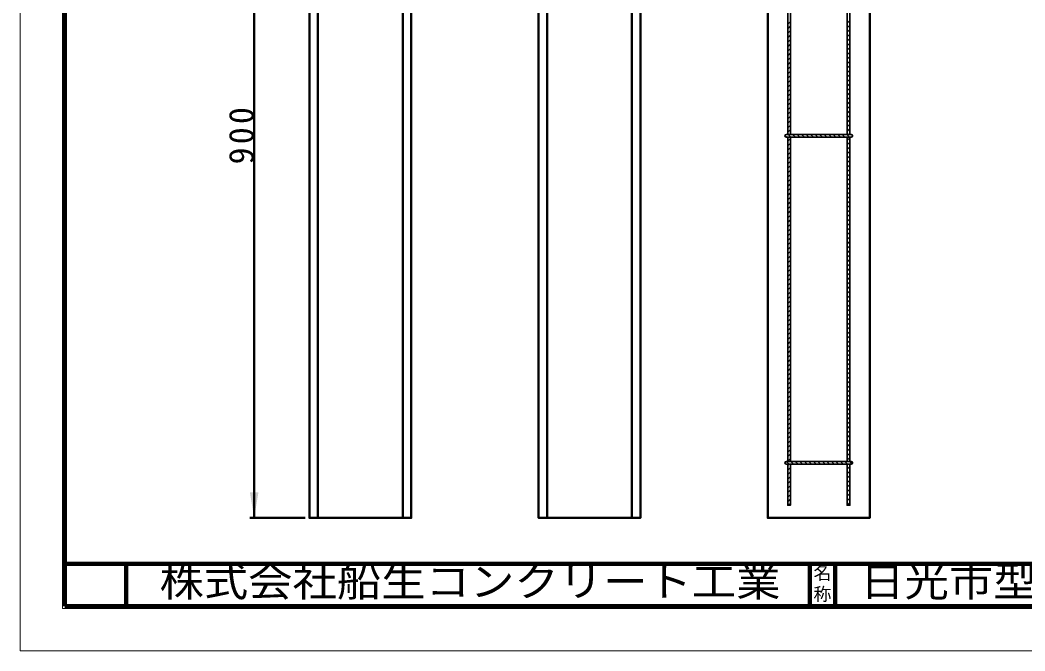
# Model space of a CAD drawing. Units: millimetres, scale not verified. Extents: x -2102 to 2102, y -1485 to 1485.
# Drawn here: x -2102 to 264, y -1485 to 0 of the extents above; entities that cross this region are included whole.
import ezdxf
from ezdxf.enums import TextEntityAlignment as Align

# ---------------------------------------------------------------- set-up
doc = ezdxf.new("R2010")
doc.units = ezdxf.units.MM
doc.header["$LTSCALE"] = 5
doc.layers.add('0-0_V-nasSTD', color=7, linetype='Continuous', lineweight=50)
doc.layers.add('0-1_0', color=7, linetype='Continuous', lineweight=100)
doc.styles.add('ＭＳ ゴシック', font='')
doc.styles.get('ＭＳ ゴシック').set_extended_font_data('MS Gothic')

msp = doc.modelspace()

# ---------------------------------------------------------------- linework, layer by layer
at = {"layer": '0-0_V-nasSTD', "lineweight": 100}
for p, q in [((-1997.5, 1380), (-1997.5, -1380)), ((-1852.5, -1280), (-1852.5, -1380)), ((-242.5, -1280), (-242.5, -1380)), ((-182.5, -1280), (-182.5, -1380)), ((-1997.5, -1380), (1997.5, -1380))]:
    msp.add_line(p, q, dxfattribs=at)
at = {"layer": '0-0_V-nasSTD'}
for p, q in [((-1551.144, 627.982), (-1551.144, -1172.018)), ((-1401.144, 627.982), (-1401.144, -1172.018)), ((-1201.144, 627.982), (-1201.144, -1172.018)), ((-861.144, 627.982), (-861.144, -1172.018)), ((-661.144, 627.982), (-661.144, -1172.018)), ((-1561.144, -1172.018), (-1431.144, -1172.018))]:
    msp.add_line(p, q, dxfattribs=at)
at = {"layer": '0-0_V-nasSTD', "lineweight": 35}
for p, q in [((-294.344, -268.818), (-294.344, 494.782)), ((-287.944, 494.782), (-287.944, -268.818)), ((-154.344, -268.818), (-154.344, 494.782)), ((-147.944, 494.782), (-147.944, -268.818)), ((-294.344, -9.353), (-287.944, -2.953)), ((-294.344, -19.959), (-287.944, -13.559)), ((-154.344, -7.238), (-147.944, -0.838)), ((-154.344, -17.845), (-147.944, -11.445)), ((-154.344, -28.452), (-147.944, -22.052)), ((-294.344, -30.566), (-287.944, -24.166)), ((-294.344, -41.172), (-287.944, -34.772)), ((-294.344, -51.779), (-287.944, -45.379)), ((-154.344, -39.058), (-147.944, -32.658)), ((-154.344, -49.665), (-147.944, -43.265)), ((-294.344, -62.386), (-287.944, -55.986)), ((-294.344, -72.992), (-287.944, -66.592)), ((-154.344, -60.271), (-147.944, -53.871)), ((-154.344, -70.878), (-147.944, -64.478)), ((-294.344, -83.599), (-287.944, -77.199)), ((-294.344, -94.205), (-287.944, -87.805)), ((-154.344, -81.485), (-147.944, -75.085)), ((-154.344, -92.091), (-147.944, -85.691)), ((-294.344, -104.812), (-287.944, -98.412)), ((-294.344, -115.419), (-287.944, -109.019)), ((-154.344, -102.698), (-147.944, -96.298)), ((-154.344, -113.304), (-147.944, -106.904)), ((-154.344, -123.911), (-147.944, -117.511)), ((-294.344, -126.025), (-287.944, -119.625)), ((-294.344, -136.632), (-287.944, -130.232)), ((-294.344, -147.238), (-287.944, -140.838)), ((-154.344, -134.518), (-147.944, -128.118)), ((-154.344, -145.124), (-147.944, -138.724)), ((-294.344, -157.845), (-287.944, -151.445)), ((-294.344, -168.452), (-287.944, -162.052)), ((-154.344, -155.731), (-147.944, -149.331)), ((-154.344, -166.337), (-147.944, -159.937)), ((-294.344, -179.058), (-287.944, -172.658)), ((-294.344, -189.665), (-287.944, -183.265)), ((-154.344, -176.944), (-147.944, -170.544)), ((-154.344, -187.551), (-147.944, -181.151)), ((-294.344, -200.271), (-287.944, -193.871)), ((-294.344, -210.878), (-287.944, -204.478)), ((-154.344, -198.157), (-147.944, -191.757)), ((-154.344, -208.764), (-147.944, -202.364)), ((-154.344, -219.37), (-147.944, -212.97)), ((-294.344, -221.485), (-287.944, -215.085)), ((-294.344, -232.091), (-287.944, -225.691)), ((-294.344, -242.698), (-287.944, -236.298)), ((-154.344, -229.977), (-147.944, -223.577)), ((-154.344, -240.584), (-147.944, -234.184)), ((-294.344, -253.304), (-287.944, -246.904)), ((-294.344, -263.911), (-287.944, -257.511)), ((-154.344, -251.19), (-147.944, -244.79)), ((-154.344, -261.797), (-147.944, -255.397)), ((-300.744, -271.964), (-297.489, -275.218)), ((-144.744, -268.818), (-297.544, -268.818)), ((-144.744, -275.218), (-297.544, -275.218)), ((-294.344, -1038.818), (-294.344, -275.218)), ((-294.344, -285.124), (-287.944, -278.724)), ((-293.283, -268.818), (-286.883, -275.218)), ((-288.645, -268.818), (-287.944, -268.118)), ((-287.944, -275.218), (-287.944, -1038.818)), ((-282.676, -268.818), (-276.276, -275.218)), ((-272.07, -268.818), (-265.67, -275.218)), ((-261.463, -268.818), (-255.063, -275.218)), ((-250.856, -268.818), (-244.456, -275.218)), ((-240.25, -268.818), (-233.85, -275.218)), ((-229.643, -268.818), (-223.243, -275.218)), ((-219.037, -268.818), (-212.637, -275.218)), ((-208.43, -268.818), (-202.03, -275.218)), ((-197.823, -268.818), (-191.423, -275.218)), ((-187.217, -268.818), (-180.817, -275.218)), ((-176.61, -268.818), (-170.21, -275.218)), ((-166.004, -268.818), (-159.604, -275.218)), ((-155.397, -268.818), (-148.997, -275.218)), ((-154.344, -1038.818), (-154.344, -275.218)), ((-154.344, -283.01), (-147.944, -276.61)), ((-150.759, -268.818), (-147.944, -266.003)), ((-147.944, -275.218), (-147.944, -1038.818)), ((-144.79, -268.818), (-141.545, -272.064)), ((-294.344, -295.731), (-287.944, -289.331)), ((-294.344, -306.337), (-287.944, -299.937)), ((-154.344, -293.617), (-147.944, -287.217)), ((-154.344, -304.223), (-147.944, -297.823)), ((-294.344, -316.944), (-287.944, -310.544)), ((-294.344, -327.551), (-287.944, -321.151)), ((-154.344, -314.83), (-147.944, -308.43)), ((-154.344, -325.436), (-147.944, -319.036)), ((-154.344, -336.043), (-147.944, -329.643)), ((-294.344, -338.157), (-287.944, -331.757)), ((-294.344, -348.764), (-287.944, -342.364)), ((-294.344, -359.37), (-287.944, -352.97)), ((-154.344, -346.65), (-147.944, -340.25)), ((-154.344, -357.256), (-147.944, -350.856)), ((-294.344, -369.977), (-287.944, -363.577)), ((-294.344, -380.584), (-287.944, -374.184)), ((-154.344, -367.863), (-147.944, -361.463)), ((-154.344, -378.469), (-147.944, -372.069)), ((-294.344, -391.19), (-287.944, -384.79)), ((-294.344, -401.797), (-287.944, -395.397)), ((-154.344, -389.076), (-147.944, -382.676)), ((-154.344, -399.683), (-147.944, -393.283)), ((-294.344, -412.403), (-287.944, -406.003)), ((-294.344, -423.01), (-287.944, -416.61)), ((-154.344, -410.289), (-147.944, -403.889)), ((-154.344, -420.896), (-147.944, -414.496)), ((-154.344, -431.502), (-147.944, -425.102)), ((-294.344, -433.617), (-287.944, -427.217)), ((-294.344, -444.223), (-287.944, -437.823)), ((-294.344, -454.83), (-287.944, -448.43)), ((-154.344, -442.109), (-147.944, -435.709)), ((-154.344, -452.716), (-147.944, -446.316)), ((-294.344, -465.436), (-287.944, -459.036)), ((-294.344, -476.043), (-287.944, -469.643)), ((-154.344, -463.322), (-147.944, -456.922)), ((-154.344, -473.929), (-147.944, -467.529)), ((-294.344, -486.65), (-287.944, -480.25)), ((-294.344, -497.256), (-287.944, -490.856)), ((-154.344, -484.536), (-147.944, -478.136)), ((-154.344, -495.142), (-147.944, -488.742)), ((-294.344, -507.863), (-287.944, -501.463)), ((-294.344, -518.469), (-287.944, -512.069)), ((-154.344, -505.749), (-147.944, -499.349)), ((-154.344, -516.355), (-147.944, -509.955)), ((-154.344, -526.962), (-147.944, -520.562)), ((-294.344, -529.076), (-287.944, -522.676)), ((-294.344, -539.683), (-287.944, -533.283)), ((-294.344, -550.289), (-287.944, -543.889)), ((-154.344, -537.569), (-147.944, -531.169)), ((-154.344, -548.175), (-147.944, -541.775)), ((-294.344, -560.896), (-287.944, -554.496)), ((-294.344, -571.502), (-287.944, -565.102)), ((-154.344, -558.782), (-147.944, -552.382)), ((-154.344, -569.388), (-147.944, -562.988)), ((-294.344, -582.109), (-287.944, -575.709)), ((-294.344, -592.716), (-287.944, -586.316)), ((-154.344, -579.995), (-147.944, -573.595)), ((-154.344, -590.602), (-147.944, -584.202)), ((-294.344, -603.322), (-287.944, -596.922)), ((-294.344, -613.929), (-287.944, -607.529)), ((-154.344, -601.208), (-147.944, -594.808)), ((-154.344, -611.815), (-147.944, -605.415)), ((-294.344, -624.536), (-287.944, -618.136)), ((-294.344, -635.142), (-287.944, -628.742)), ((-154.344, -622.421), (-147.944, -616.021)), ((-154.344, -633.028), (-147.944, -626.628)), ((-154.344, -643.635), (-147.944, -637.235)), ((-294.344, -645.749), (-287.944, -639.349)), ((-294.344, -656.355), (-287.944, -649.955)), ((-294.344, -666.962), (-287.944, -660.562)), ((-154.344, -654.241), (-147.944, -647.841)), ((-154.344, -664.848), (-147.944, -658.448)), ((-294.344, -677.569), (-287.944, -671.169)), ((-294.344, -688.175), (-287.944, -681.775)), ((-154.344, -675.454), (-147.944, -669.054)), ((-154.344, -686.061), (-147.944, -679.661)), ((-294.344, -698.782), (-287.944, -692.382)), ((-294.344, -709.388), (-287.944, -702.988)), ((-154.344, -696.668), (-147.944, -690.268)), ((-154.344, -707.274), (-147.944, -700.874)), ((-294.344, -719.995), (-287.944, -713.595)), ((-294.344, -730.602), (-287.944, -724.202)), ((-154.344, -717.881), (-147.944, -711.481)), ((-154.344, -728.487), (-147.944, -722.087)), ((-154.344, -739.094), (-147.944, -732.694)), ((-294.344, -741.208), (-287.944, -734.808)), ((-294.344, -751.815), (-287.944, -745.415)), ((-294.344, -762.421), (-287.944, -756.021)), ((-154.344, -749.701), (-147.944, -743.301)), ((-154.344, -760.307), (-147.944, -753.907)), ((-294.344, -773.028), (-287.944, -766.628)), ((-294.344, -783.635), (-287.944, -777.235)), ((-154.344, -770.914), (-147.944, -764.514)), ((-154.344, -781.52), (-147.944, -775.12)), ((-294.344, -794.241), (-287.944, -787.841)), ((-294.344, -804.848), (-287.944, -798.448)), ((-154.344, -792.127), (-147.944, -785.727)), ((-154.344, -802.734), (-147.944, -796.334)), ((-294.344, -815.454), (-287.944, -809.054)), ((-294.344, -826.061), (-287.944, -819.661)), ((-154.344, -813.34), (-147.944, -806.94)), ((-154.344, -823.947), (-147.944, -817.547)), ((-154.344, -834.553), (-147.944, -828.153)), ((-294.344, -836.668), (-287.944, -830.268)), ((-294.344, -847.274), (-287.944, -840.874)), ((-294.344, -857.881), (-287.944, -851.481)), ((-154.344, -845.16), (-147.944, -838.76)), ((-154.344, -855.767), (-147.944, -849.367)), ((-294.344, -868.487), (-287.944, -862.087)), ((-294.344, -879.094), (-287.944, -872.694)), ((-154.344, -866.373), (-147.944, -859.973)), ((-154.344, -876.98), (-147.944, -870.58)), ((-294.344, -889.701), (-287.944, -883.301)), ((-294.344, -900.307), (-287.944, -893.907)), ((-154.344, -887.586), (-147.944, -881.186)), ((-154.344, -898.193), (-147.944, -891.793)), ((-294.344, -910.914), (-287.944, -904.514)), ((-294.344, -921.52), (-287.944, -915.12)), ((-154.344, -908.8), (-147.944, -902.4)), ((-154.344, -919.406), (-147.944, -913.006)), ((-294.344, -932.127), (-287.944, -925.727)), ((-294.344, -942.734), (-287.944, -936.334)), ((-154.344, -930.013), (-147.944, -923.613)), ((-154.344, -940.619), (-147.944, -934.219)), ((-154.344, -951.226), (-147.944, -944.826)), ((-294.344, -953.34), (-287.944, -946.94)), ((-294.344, -963.947), (-287.944, -957.547)), ((-294.344, -974.553), (-287.944, -968.153)), ((-154.344, -961.833), (-147.944, -955.433)), ((-154.344, -972.439), (-147.944, -966.039)), ((-294.344, -985.16), (-287.944, -978.76)), ((-294.344, -995.767), (-287.944, -989.367)), ((-154.344, -983.046), (-147.944, -976.646)), ((-154.344, -993.652), (-147.944, -987.252)), ((-294.344, -1006.373), (-287.944, -999.973)), ((-294.344, -1016.98), (-287.944, -1010.58)), ((-154.344, -1004.259), (-147.944, -997.859)), ((-154.344, -1014.866), (-147.944, -1008.466)), ((-297.565, -1038.818), (-291.165, -1045.218)), ((-144.744, -1038.818), (-297.544, -1038.818)), ((-294.344, -1027.586), (-287.944, -1021.186)), ((-294.344, -1038.193), (-287.944, -1031.793)), ((-286.958, -1038.818), (-280.558, -1045.218)), ((-276.352, -1038.818), (-269.952, -1045.218)), ((-265.745, -1038.818), (-259.345, -1045.218)), ((-255.138, -1038.818), (-248.738, -1045.218)), ((-244.532, -1038.818), (-238.132, -1045.218)), ((-233.925, -1038.818), (-227.525, -1045.218)), ((-223.319, -1038.818), (-216.919, -1045.218)), ((-212.712, -1038.818), (-206.312, -1045.218)), ((-202.105, -1038.818), (-195.705, -1045.218)), ((-191.499, -1038.818), (-185.099, -1045.218)), ((-180.892, -1038.818), (-174.492, -1045.218)), ((-170.286, -1038.818), (-163.886, -1045.218)), ((-159.679, -1038.818), (-153.279, -1045.218)), ((-154.344, -1025.472), (-147.944, -1019.072)), ((-154.344, -1036.079), (-147.944, -1029.679)), ((-149.072, -1038.818), (-143.117, -1044.774)), ((-144.744, -1045.218), (-297.544, -1045.218)), ((-294.344, -1048.8), (-290.763, -1045.218)), ((-294.344, -1059.406), (-287.944, -1053.006)), ((-294.344, -1070.013), (-287.944, -1063.613)), ((-154.344, -1046.685), (-152.877, -1045.218)), ((-154.344, -1057.292), (-147.944, -1050.892)), ((-154.344, -1067.899), (-147.944, -1061.499)), ((-294.344, -1080.619), (-287.944, -1074.219)), ((-294.344, -1091.226), (-287.944, -1084.826)), ((-154.344, -1078.505), (-147.944, -1072.105)), ((-154.344, -1089.112), (-147.944, -1082.712)), ((-294.344, -1101.833), (-287.944, -1095.433)), ((-294.344, -1112.439), (-287.944, -1106.039)), ((-154.344, -1099.718), (-147.944, -1093.318)), ((-154.344, -1110.325), (-147.944, -1103.925)), ((-294.344, -1123.046), (-287.944, -1116.646)), ((-294.344, -1133.652), (-287.944, -1127.252)), ((-154.344, -1120.932), (-147.944, -1114.532)), ((-154.344, -1131.538), (-147.944, -1125.138)), ((-154.218, -1142.018), (-147.944, -1135.745)), ((-292.104, -1142.018), (-287.944, -1137.859))]:
    msp.add_line(p, q, dxfattribs=at)
at = {"layer": '0-0_V-nasSTD', "lineweight": 18}
for points in [[(-2102.5, -1485), (-2102.5, 1485), (2102.5, 1485), (2102.5, -1485)], [(-2002.5, -1385), (-2002.5, 1385), (2002.5, 1385), (2002.5, -1385)]]:
    msp.add_lwpolyline(points, close=True, dxfattribs=at)
at = {"layer": '0-0_V-nasSTD'}
for points in [[(-1421.144, 607.982), (-1421.144, -1172.018), (-1181.144, -1172.018), (-1181.144, 607.982)], [(-881.144, 607.982), (-881.144, -1172.018), (-641.144, -1172.018), (-641.144, 607.982)], [(-341.144, 607.982), (-341.144, -1172.018), (-101.144, -1172.018), (-101.144, 607.982)]]:
    msp.add_lwpolyline(points, dxfattribs=at)
at = {"layer": '0-0_V-nasSTD', "lineweight": 35}
for points in [[(-287.944, 494.782), (-294.344, 494.782), (-294.344, -268.818), (-287.944, -268.818)], [(-147.944, 494.782), (-154.344, 494.782), (-154.344, -268.818), (-147.944, -268.818), (-147.944, 103.134)], [(-294.344, -1038.818), (-287.944, -1038.818), (-287.944, -275.218), (-294.344, -275.218)], [(-147.944, -275.218), (-154.344, -275.218), (-154.344, -1038.818), (-147.944, -1038.818)], [(-287.944, -1045.218), (-294.344, -1045.218), (-294.344, -1142.018), (-287.944, -1142.018)], [(-147.944, -1045.218), (-154.344, -1045.218), (-154.344, -1142.018), (-147.944, -1142.018)]]:
    msp.add_lwpolyline(points, close=True, dxfattribs=at)
for points in [[(-287.944, -268.818), (-294.344, -268.818), (-297.544, -268.818)], [(-297.544, -275.218), (-294.344, -275.218), (-287.944, -275.218), (-154.344, -275.218), (-147.944, -275.218), (-144.744, -275.218)], [(-144.744, -268.818), (-147.944, -268.818), (-154.344, -268.818), (-287.944, -268.818)], [(-287.944, -1038.818), (-294.344, -1038.818), (-297.544, -1038.818)], [(-144.744, -1038.818), (-147.944, -1038.818), (-154.344, -1038.818), (-287.944, -1038.818)], [(-297.544, -1045.218), (-294.344, -1045.218), (-287.944, -1045.218), (-154.344, -1045.218), (-147.944, -1045.218), (-144.744, -1045.218)], [(-287.944, -1045.218), (-287.944, -1142.018), (-294.344, -1142.018), (-294.344, -1045.218)], [(-147.944, -1045.218), (-147.944, -1142.018), (-154.344, -1142.018), (-154.344, -1045.218)]]:
    msp.add_lwpolyline(points, dxfattribs=at)
for centre, start, end in [((-297.544, -272.018), 90, 270), ((-297.544, -272.018), 90, 270), ((-144.744, -272.018), 270, 90), ((-144.744, -272.018), 270, 90), ((-297.544, -1042.018), 90, 270), ((-297.544, -1042.018), 90, 270), ((-144.744, -1042.018), 270, 90), ((-144.744, -1042.018), 270, 90)]:
    msp.add_arc(centre, 3.2, start, end, dxfattribs=at)
at = {"layer": '0-0_V-nasSTD'}
msp.add_solid([(-1561.144, -1112.018), (-1551.144, -1172.018), (-1541.144, -1112.018)], dxfattribs=at)
at = {"layer": '0-1_0'}
msp.add_line((-1997.5, -1280), (1997.5, -1280), dxfattribs=at)

# ---------------------------------------------------------------- texts
at = {"layer": '0-0_V-nasSTD', "style": 'ＭＳ ゴシック', "width": 1.1}
for s, p in [('株式会社船生コンクリート工業', (-1774.221, -1377.45)), ('日光市型境界標', (-123.5, -1377.53))]:
    msp.add_text(s, height=69.65, dxfattribs=at).set_placement(p, align=Align.BOTTOM_LEFT)
at = {"layer": '0-0_V-nasSTD', "style": 'ＭＳ ゴシック'}
for s, p in [('名', (-233.518, -1326.001)), ('称', (-233.524, -1375.99))]:
    msp.add_text(s, height=30.79, dxfattribs=at).set_placement(p, align=Align.BOTTOM_LEFT)
at = {"layer": '0-0_V-nasSTD', "insert": (-1551.144, -339.518), "char_height": 58.65, "attachment_point": 7, "rotation": 90, "style": 'ＭＳ ゴシック'}
msp.add_mtext('\\T1.19;900', dxfattribs=at)

doc.saveas('drawing.dxf')
